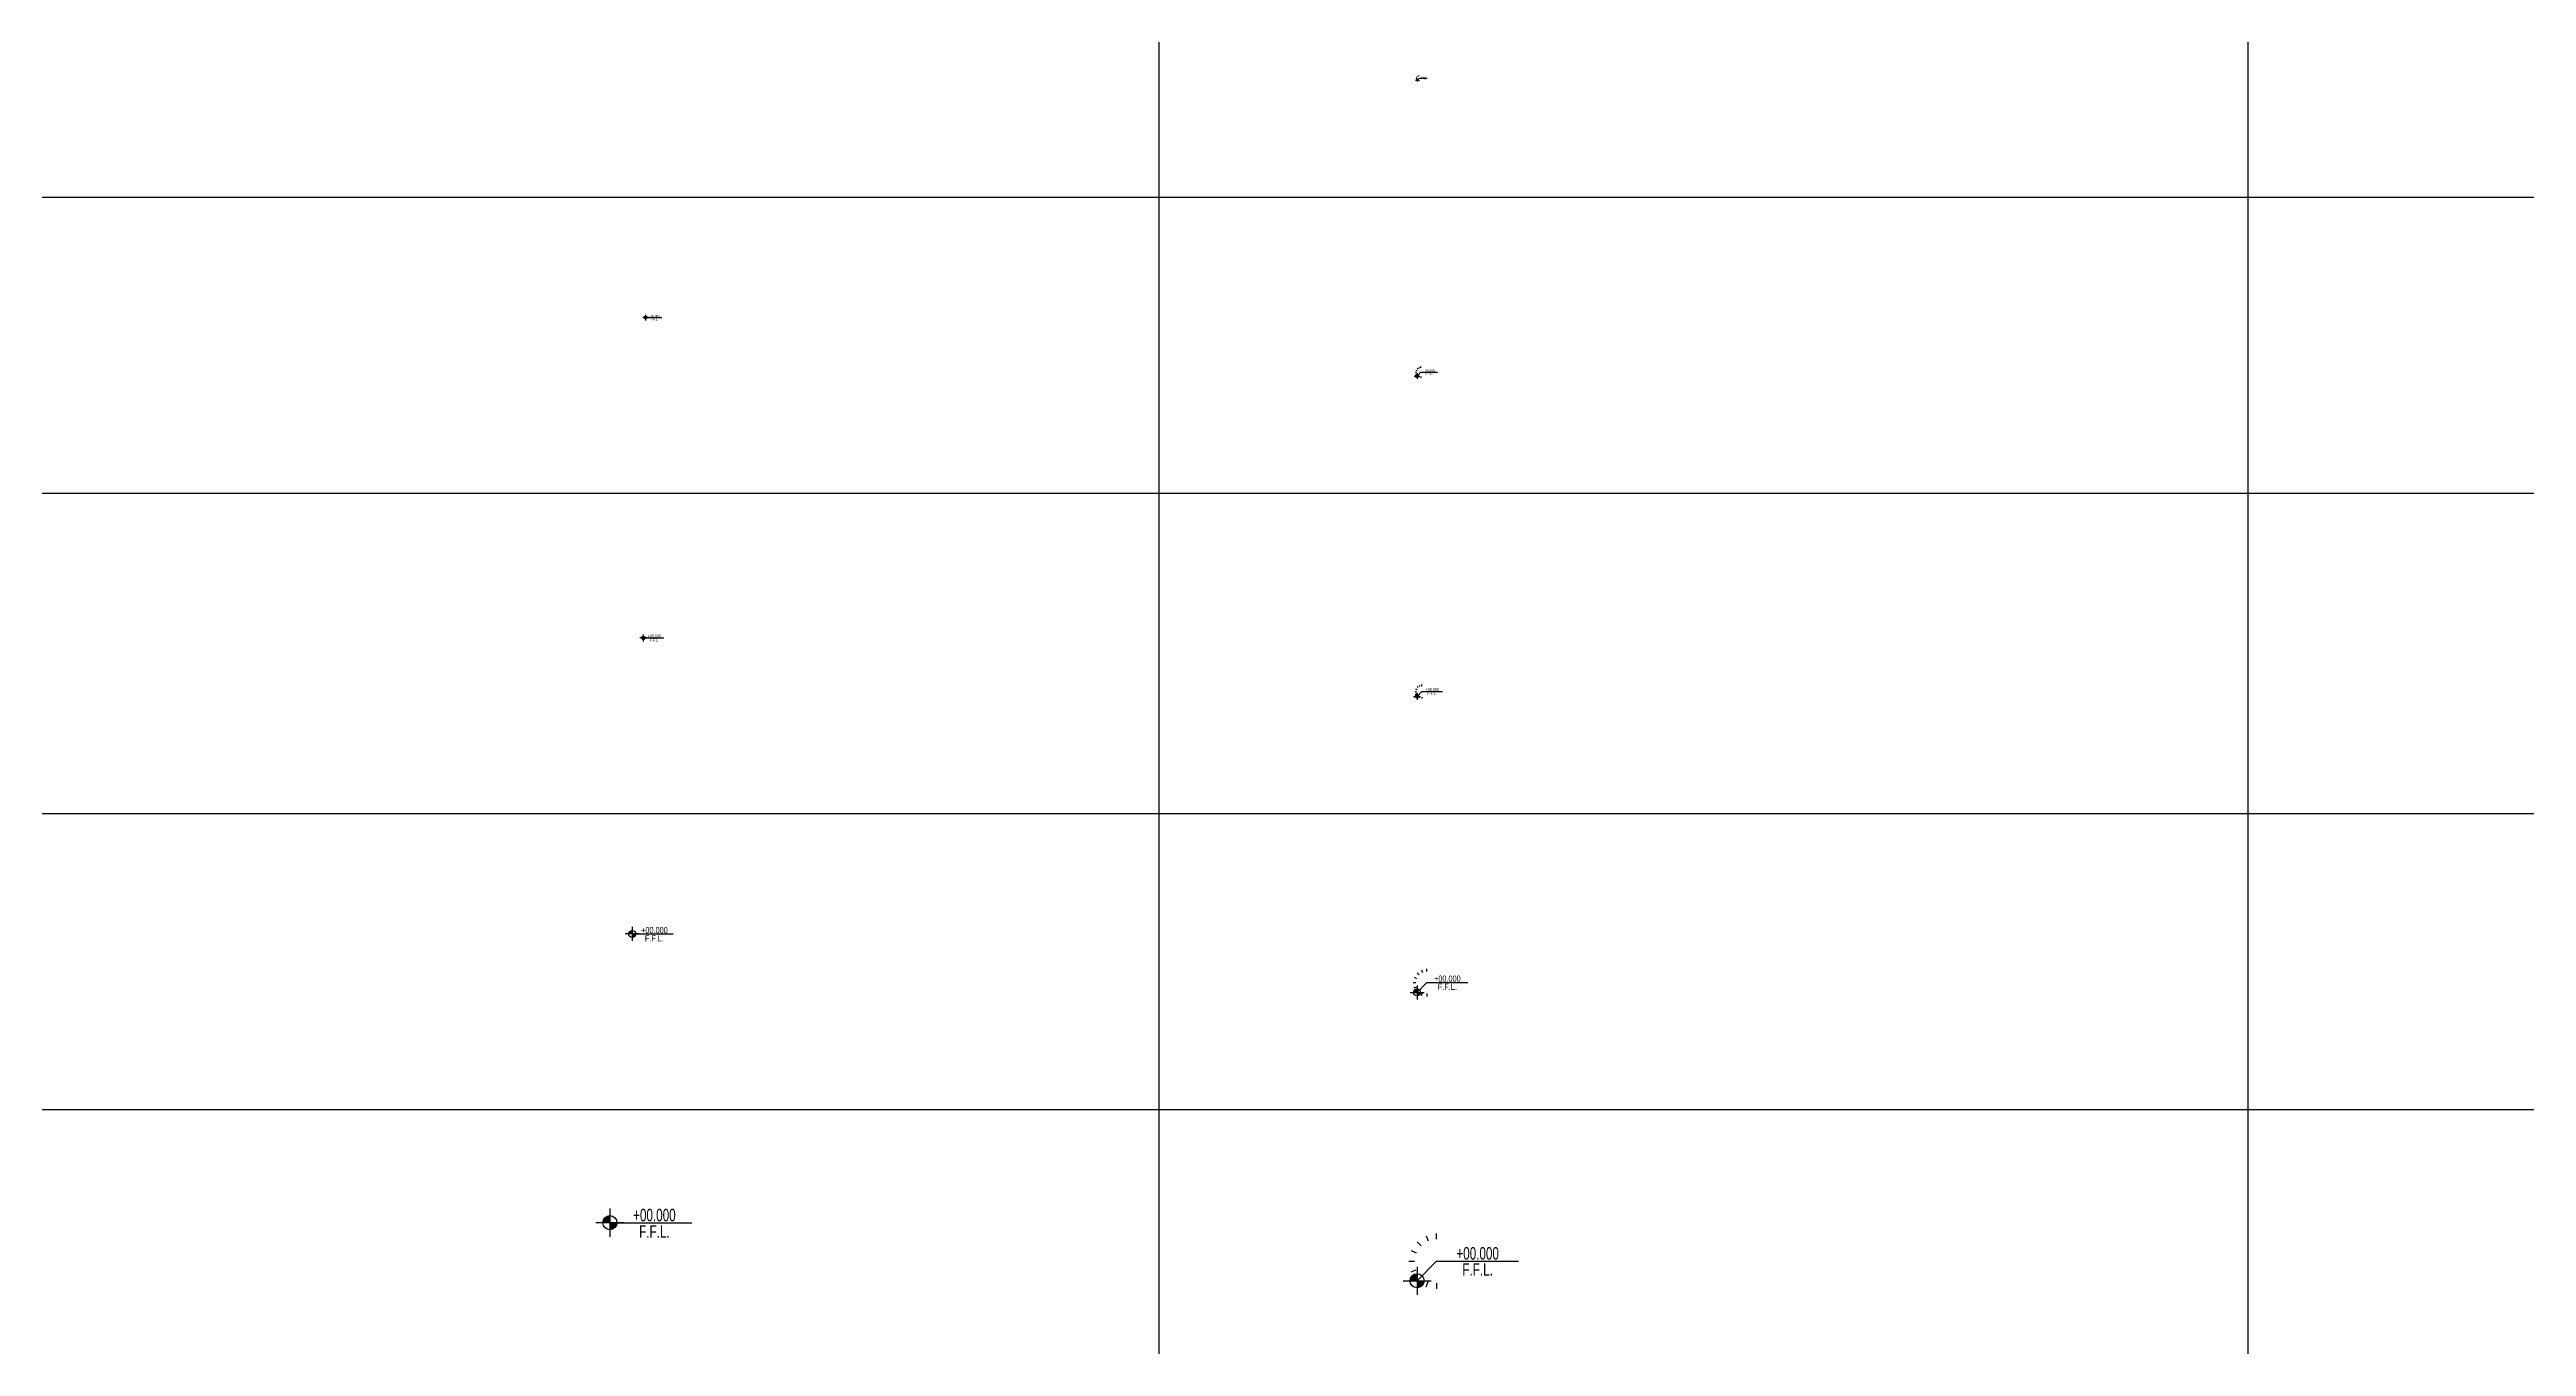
# Model space of a CAD drawing. Extents: x -1 to 478, y -15 to 369.
# Drawn here: x 290.56 to 330.25, y 25.89 to 46.66 of the extents above; entities that cross this region are included whole.
import ezdxf
from ezdxf.enums import TextEntityAlignment as Align

# ---------------------------------------------------------------- set-up
doc = ezdxf.new("R2010")
doc.units = 0
doc.header["$MEASUREMENT"] = 0
doc.layers.add('LA-GNRL-NOTES-Text-03', color=240, linetype='Continuous')
doc.layers.add('LA-GRAD-Spot Levels', color=242, linetype='Continuous')
doc.styles.add('TXT- (3)', font='gh-general font.shx', dxfattribs={"width": 0.7})

# ---------------------------------------------------------------- blocks, each defined once
blk = doc.blocks.new('*U58')
for points in [[(0, 0.00113, 0.414214), (-0.00113, 0), (0, 0)], [(0, -0.00113, 0.414214), (0.00113, 0), (0, 0)]]:
    blk.add_hatch(color=256).paths.add_polyline_path(points)
for p, q in [((0.00225, 0), (-0.00225, 0)), ((0, 0.00225), (0, -0.00225)), ((0.00113, 0), (0.01314, 0))]:
    blk.add_line(p, q)
blk.add_circle((0, 0), 0.00113)
at = {"layer": 'LA-GNRL-NOTES-Text-03', "style": 'TXT- (3)', "width": 0.7}
blk.add_attdef('LEVEL', text='', height=0.002, dxfattribs=at).set_placement((0.00713, -0.00038), align=Align.BOTTOM_CENTER)
blk.add_attdef('TYPE', text='', height=0.002, dxfattribs=at).set_placement((0.00713, -0.00042), align=Align.TOP_CENTER)
blk = doc.blocks.new('*U75')
for points in [[(0, 0.00113, 0.414214), (-0.00113, 0), (0, 0)], [(0, -0.00113, 0.414214), (0.00113, 0), (0, 0)]]:
    blk.add_hatch(color=256).paths.add_polyline_path(points)
for p, q in [((-0.00225, 0), (0.00225, 0)), ((0, 0.00225), (0, -0.00225)), ((0.00314, 0.00314), (0.01628, 0.00314))]:
    blk.add_line(p, q)
blk.add_lwpolyline([(0.00314, 0.00314), (0, 0)])
blk.add_circle((0, 0), 0.00113)
at = {"layer": 'DEFPOINTS', "color": 251}
for points in [[(-0.00096, 0.00483), (-0.00013, 0.00449)], [(0, 0.00627), (0.00064, 0.00563)], [(0.00144, 0.00723), (0.00178, 0.0064)], [(0.00314, 0.00667), (0.00314, 0.00757)], [(-0.0013, 0.00314), (-0.0004, 0.00314)], [(-0.00096, 0.00144), (-0.00013, 0.00178)], [(0.00064, 0.00064), (0, 0)], [(0.00144, -0.00096), (0.00178, -0.00013)], [(0.00314, -0.0004), (0.00314, -0.0013)]]:
    blk.add_lwpolyline(points, dxfattribs=at)
at = {"layer": 'LA-GNRL-NOTES-Text-03', "style": 'TXT- (3)', "width": 0.7}
blk.add_attdef('LEVEL', text='', height=0.002, dxfattribs=at).set_placement((0.00971, 0.0028), align=Align.BOTTOM_CENTER)
blk.add_attdef('TYPE', text='', height=0.002, dxfattribs=at).set_placement((0.00971, 0.00281), align=Align.TOP_CENTER)

msp = doc.modelspace()

# ---------------------------------------------------------------- linework, layer by layer
at = {"color": 220}
for points in [[(308.3413, 3.5475), (308.3413, 57.4401)], [(325.7849, 57.4401), (325.7849, 3.5475)], [(325.7849, 57.4401), (325.7849, 3.5475)], [(3.3053, 44.2997), (478.2768, 44.2997)], [(3.3053, 39.5577), (478.2768, 39.5577)], [(3.3053, 34.4261), (478.2768, 34.4261)], [(3.3053, 29.6845), (478.2768, 29.6845)]]:
    msp.add_lwpolyline(points, dxfattribs=at)

# ---------------------------------------------------------------- block references
at = {"layer": 'LA-GRAD-Spot Levels'}
for name, p, xscale, yscale, zscale in [('*U75', (312.4719, 46.1738), 10, 10, 10), ('*U58', (300.1079, 42.3683), 20, 20, 20), ('*U75', (312.4719, 41.4318), 20, 20, 20), ('*U58', (300.0722, 37.2366), 25, 25, 25), ('*U75', (312.4719, 36.3002), 25, 25, 25), ('*U58', (299.8939, 32.495), 50, 50, 50), ('*U75', (312.4719, 31.5586), 50, 50, 50), ('*U58', (299.5371, 27.8691), 100, 100, 100), ('*U75', (312.4719, 26.9377), 100, 100, 100)]:
    msp.add_blockref(name, p, dxfattribs=dict(at, xscale=xscale, yscale=yscale, zscale=zscale)).add_auto_attribs({'LEVEL': '+00.000', 'TYPE': 'F.F.L.'})

doc.saveas('drawing.dxf')
